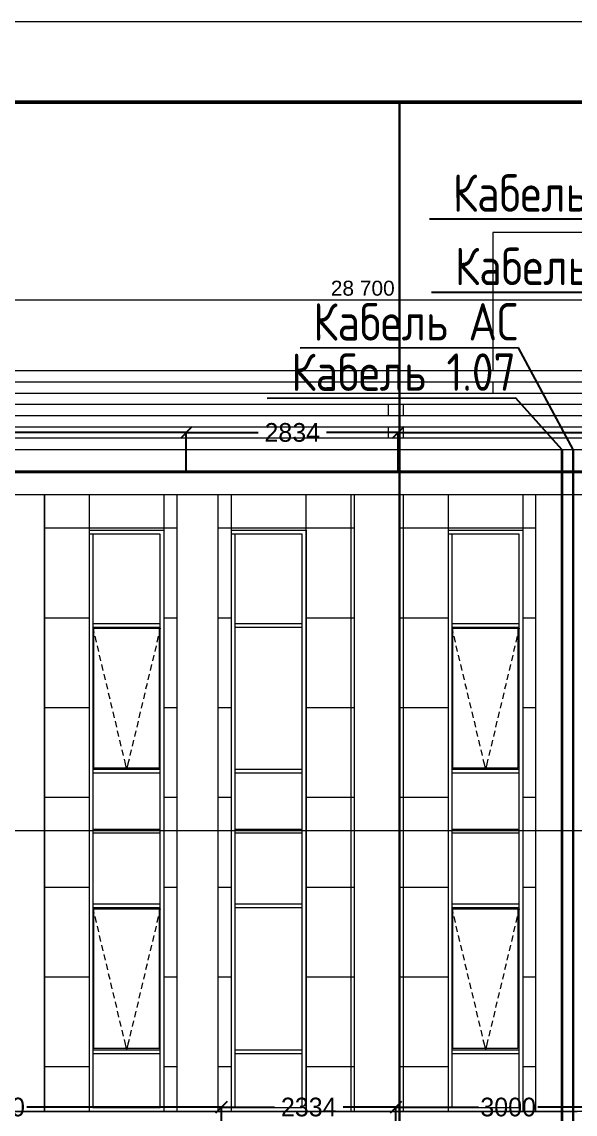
# Model space of a CAD drawing. Header units: millimetres. Extents: x 1499747 to 4230374, y -28481 to 441852.
# Drawn here: x 4084593 to 4091992, y 321304 to 335909 of the extents above; entities that cross this region are included whole.
import ezdxf
from ezdxf import colors
from ezdxf.entities.mleader import LeaderData, LeaderLine
from ezdxf.enums import TextEntityAlignment as Align
from ezdxf.math import Vec2, Vec3
from ezdxf.xclip import XClip

# ---------------------------------------------------------------- set-up
doc = ezdxf.new("R2010")
doc.units = ezdxf.units.MM
doc.header["$MEASUREMENT"] = 0
doc.header["$XCLIPFRAME"] = 0
doc.layers.add('0_ANNOT_Dimensions', color=7, linetype='Continuous')
for name, color, linetype, lineweight in [('1 Фасад_42_Витражные окна_Ном._пера__1_Ном._пера__7', 7, 'Continuous', 18), ('1 Фасад_42_Витражные окна_Ном._пера__92_Ном._пера__233', 233, 'Continuous', 18), ('1 Фасад_42_Выступы_Ном._пера__1_Ном._пера__7', 7, 'Continuous', 18), ('1 Фасад_42_Конструктив - Перекрытия_Ном._пера__1_Ном._пера__7', 7, 'Continuous', 18), ('1 Фасад_42_Конструктив - Стены Ненесущие Газоблок_Ном._пера__1_Ном._пера__7', 7, 'Continuous', 18), ('1 Фасад_42_Конструктив - Стены Ненесущие Газоблок_Ном._пера__87_Ном._пера__251', 250, 'Continuous', 18), ('1 Фасад_42_Окна Archicad_Ном._пера__87_Ном._пера__251', 250, 'Continuous', 18), ('1 Фасад_42_Отделка керамика_Ном._пера__1_Ном._пера__7', 7, 'Continuous', 18), ('1 Фасад_42_Парапет_Ном._пера__20_Ном._пера__1', 1, 'Continuous', 18), ('1 Фасад_42_Размер - Общий_Ном._пера__1_Ном._пера__7', 7, 'Continuous', 18), ('1 Фасад_42_Ребра Навес_Ном._пера__1_Ном._пера__7', 7, 'Continuous', 18), ('1 Фасад_42_Сетка кладки_Ном._пера__5_Ном._пера__5', 5, 'Continuous', 18), ('1 Фасад_42_Сетка кладки_Ном._пера__62_Ном._пера__253', 252, 'Continuous', 18), ('Кабель 2x4mm', 200, 'Continuous', 30), ('Кабель 2х10mm', 230, 'Continuous', 30), ('Кабель 2х6 mm', 150, 'Continuous', 30), ('ТП', 250, 'Continuous', 30)]:
    doc.layers.add(name, color=color, linetype=linetype, lineweight=lineweight)
doc.styles.add('ISOCPEUR_4', font='isocpeur.ttf', dxfattribs={"width": 0.85, "height": 250})
doc.styles.add('СГЕНЕРИР_СТИЛЬ_2', font='arial.ttf')
doc.styles.add('СПДС', font='isocpeur.ttf', dxfattribs={"width": 0.9})
doc.dimstyles.get("Standard").update_dxf_attribs({"dimtxt": 0.18, "dimasz": 0.18, "dimexe": 0.18, "dimexo": 0.0625, "dimgap": 0.09, "dimtad": 0, "dimtih": 1, "dimtoh": 1, "dimdec": 4, "dimzin": 0, "dimdsep": 46, "dimtxsty": 'Standard', "dimcen": 0.09, "dimadec": 0, "dimazin": 0, "dimtfac": 1, "dimtdec": 4, "dimtofl": 0, "dimtmove": 0, "dimatfit": 3, "dimfxl": 1, "dimtolj": 1, "dimtzin": 0, "dimarcsym": 0})

# ---------------------------------------------------------------- blocks, each defined once
blk = doc.blocks.new('Чертеж_5_42', base_point=(1557140, 9891))
at = {"layer": '1 Фасад_42_Витражные окна_Ном._пера__1_Ном._пера__7', "color": 252, "linetype": 'Continuous', "true_color": 0x939598}
for p, q in [((1515690, 54211), (1515641, 54211)), ((1516590, 54211), (1515690, 54211)), ((1515690, 54211), (1515690, 53281)), ((1516590, 53281), (1516590, 54211)), ((1517590, 54211), (1517541, 54211)), ((1518490, 54211), (1517590, 54211)), ((1517590, 54211), (1517590, 53281)), ((1518490, 53281), (1518490, 54211)), ((1520490, 54211), (1520441, 54211)), ((1521390, 54211), (1520490, 54211)), ((1520490, 54211), (1520490, 53281)), ((1521390, 53281), (1521390, 54211)), ((1515690, 53281), (1515690, 52991)), ((1516590, 53016), (1516590, 53281)), ((1517590, 53281), (1517590, 52991)), ((1518490, 53016), (1518490, 53281)), ((1520490, 53281), (1520490, 52991)), ((1521390, 53016), (1521390, 53281)), ((1515690, 53016), (1516590, 53016)), ((1516590, 52991), (1516590, 53016)), ((1517590, 53016), (1518490, 53016)), ((1518490, 52991), (1518490, 53016)), ((1520490, 53016), (1521390, 53016)), ((1521390, 52991), (1521390, 53016)), ((1515690, 52991), (1515690, 52561)), ((1515690, 52966), (1516590, 52966)), ((1515705, 52951), (1516575, 52951)), ((1515705, 51081), (1515705, 52951)), ((1516575, 52951), (1516575, 51081)), ((1516590, 52966), (1516590, 52991)), ((1516590, 51066), (1516590, 52966)), ((1517590, 52991), (1517590, 52561)), ((1517590, 52966), (1518490, 52966)), ((1518490, 52966), (1518490, 52991)), ((1518490, 51066), (1518490, 52966)), ((1520490, 52991), (1520490, 52561)), ((1520490, 52966), (1521390, 52966)), ((1520505, 52951), (1521375, 52951)), ((1520505, 51081), (1520505, 52951)), ((1521375, 52951), (1521375, 51081)), ((1521390, 52966), (1521390, 52991)), ((1521390, 51066), (1521390, 52966)), ((1515690, 52561), (1515690, 51041)), ((1517590, 52561), (1517590, 51041)), ((1520490, 52561), (1520490, 51041)), ((1515690, 51066), (1516590, 51066)), ((1515690, 51041), (1515690, 50691)), ((1515690, 51016), (1516590, 51016)), ((1516575, 51081), (1515705, 51081)), ((1516590, 51041), (1516590, 51066)), ((1516590, 51016), (1516590, 51041)), ((1516590, 50691), (1516590, 51016)), ((1517590, 51066), (1518490, 51066)), ((1517590, 51041), (1517590, 50691)), ((1517590, 51016), (1518490, 51016)), ((1518490, 51041), (1518490, 51066)), ((1518490, 51016), (1518490, 51041)), ((1518490, 50691), (1518490, 51016)), ((1520490, 51066), (1521390, 51066)), ((1520490, 51041), (1520490, 50691)), ((1520490, 51016), (1521390, 51016)), ((1521375, 51081), (1520505, 51081)), ((1521390, 51041), (1521390, 51066)), ((1521390, 51016), (1521390, 51041)), ((1521390, 50691), (1521390, 51016)), ((1515690, 50691), (1515690, 50241)), ((1516590, 50266), (1516590, 50691)), ((1517590, 50691), (1517590, 50241)), ((1518490, 50266), (1518490, 50691)), ((1520490, 50691), (1520490, 50241)), ((1521390, 50266), (1521390, 50691)), ((1515690, 50266), (1516590, 50266)), ((1515690, 50241), (1515690, 49241)), ((1516590, 50241), (1516590, 50266)), ((1516590, 50216), (1516590, 50241)), ((1517590, 50266), (1518490, 50266)), ((1517590, 50241), (1517590, 49241)), ((1518490, 50241), (1518490, 50266)), ((1518490, 50216), (1518490, 50241)), ((1520490, 50266), (1521390, 50266)), ((1520490, 50241), (1520490, 49241)), ((1521390, 50241), (1521390, 50266)), ((1521390, 50216), (1521390, 50241)), ((1515690, 50216), (1516590, 50216)), ((1516590, 49266), (1516590, 50216)), ((1517590, 50216), (1518490, 50216)), ((1518490, 49266), (1518490, 50216)), ((1520490, 50216), (1521390, 50216)), ((1521390, 49266), (1521390, 50216)), ((1515690, 49266), (1516590, 49266)), ((1515690, 49241), (1515690, 48791)), ((1516590, 49241), (1516590, 49266)), ((1516590, 49216), (1516590, 49241)), ((1517590, 49266), (1518490, 49266)), ((1517590, 49241), (1517590, 48791)), ((1518490, 49241), (1518490, 49266)), ((1518490, 49216), (1518490, 49241)), ((1520490, 49266), (1521390, 49266)), ((1520490, 49241), (1520490, 48791)), ((1521390, 49241), (1521390, 49266)), ((1521390, 49216), (1521390, 49241)), ((1515690, 49216), (1516590, 49216)), ((1515705, 49201), (1516575, 49201)), ((1515705, 47331), (1515705, 49201)), ((1516575, 49201), (1516575, 47331)), ((1516590, 48101), (1516590, 49216)), ((1517590, 49216), (1518490, 49216)), ((1518490, 48101), (1518490, 49216)), ((1520490, 49216), (1521390, 49216)), ((1520505, 49201), (1521375, 49201)), ((1520505, 47331), (1520505, 49201)), ((1521375, 49201), (1521375, 47331)), ((1521390, 48101), (1521390, 49216)), ((1515690, 48791), (1515690, 48101)), ((1517590, 48791), (1517590, 48101)), ((1520490, 48791), (1520490, 48101)), ((1515690, 48101), (1515690, 47391)), ((1516590, 47316), (1516590, 48101)), ((1517590, 48101), (1517590, 47391)), ((1518490, 47316), (1518490, 48101)), ((1520490, 48101), (1520490, 47391)), ((1521390, 47316), (1521390, 48101)), ((1515690, 47391), (1515690, 47291)), ((1516575, 47331), (1515705, 47331)), ((1517590, 47391), (1517590, 47291)), ((1520490, 47391), (1520490, 47291)), ((1521375, 47331), (1520505, 47331)), ((1515690, 47316), (1516590, 47316)), ((1515690, 47291), (1515690, 46541)), ((1515690, 47266), (1516590, 47266)), ((1516590, 47291), (1516590, 47316)), ((1516590, 46541), (1516590, 47291)), ((1517590, 47316), (1518490, 47316)), ((1517590, 47291), (1517590, 46541)), ((1517590, 47266), (1518490, 47266)), ((1518490, 47291), (1518490, 47316)), ((1518490, 46541), (1518490, 47291)), ((1520490, 47316), (1521390, 47316)), ((1520490, 47291), (1520490, 46541)), ((1520490, 47266), (1521390, 47266)), ((1521390, 47291), (1521390, 47316)), ((1521390, 46541), (1521390, 47291)), ((1515690, 46541), (1516590, 46541)), ((1517590, 46541), (1518490, 46541)), ((1520490, 46541), (1521390, 46541))]:
    blk.add_line(p, q, dxfattribs=at)
at = {"layer": '1 Фасад_42_Витражные окна_Ном._пера__92_Ном._пера__233', "color": 252, "linetype": 'Continuous', "true_color": 0x939598}
for p, q in [((1515690, 52950), (1515704, 52893)), ((1516590, 52950), (1516577, 52893)), ((1520490, 52950), (1520504, 52893)), ((1521390, 52950), (1521377, 52893)), ((1515715, 52845), (1515734, 52767)), ((1516565, 52845), (1516547, 52767)), ((1520516, 52845), (1520534, 52767)), ((1521365, 52845), (1521347, 52767)), ((1515746, 52718), (1515764, 52641)), ((1515776, 52592), (1515794, 52514)), ((1516505, 52592), (1516486, 52514)), ((1516535, 52718), (1516517, 52641)), ((1520546, 52718), (1520564, 52641)), ((1520576, 52592), (1520594, 52514)), ((1521305, 52592), (1521287, 52514)), ((1521335, 52718), (1521317, 52641)), ((1515806, 52465), (1515824, 52388)), ((1516475, 52465), (1516456, 52388)), ((1520606, 52465), (1520624, 52388)), ((1521275, 52465), (1521256, 52388)), ((1515836, 52339), (1515854, 52261)), ((1516445, 52339), (1516426, 52261)), ((1520636, 52339), (1520655, 52261)), ((1521245, 52339), (1521226, 52261)), ((1515866, 52213), (1515885, 52135)), ((1516415, 52213), (1516396, 52135)), ((1520666, 52213), (1520685, 52135)), ((1521215, 52213), (1521196, 52135)), ((1515896, 52086), (1515915, 52008)), ((1516384, 52086), (1516366, 52008)), ((1520696, 52086), (1520715, 52008)), ((1521185, 52086), (1521166, 52008)), ((1515926, 51960), (1515945, 51882)), ((1516354, 51960), (1516336, 51882)), ((1520726, 51960), (1520745, 51882)), ((1521154, 51960), (1521136, 51882)), ((1515956, 51833), (1515975, 51755)), ((1515987, 51707), (1516005, 51629)), ((1516294, 51707), (1516276, 51629)), ((1516324, 51833), (1516306, 51755)), ((1520757, 51833), (1520775, 51755)), ((1520787, 51707), (1520805, 51629)), ((1521094, 51707), (1521076, 51629)), ((1521124, 51833), (1521106, 51755)), ((1516017, 51580), (1516035, 51502)), ((1516264, 51580), (1516245, 51502)), ((1520817, 51580), (1520835, 51502)), ((1521064, 51580), (1521046, 51502)), ((1516047, 51454), (1516065, 51376)), ((1516234, 51454), (1516215, 51376)), ((1520847, 51454), (1520866, 51376)), ((1521034, 51454), (1521015, 51376)), ((1516077, 51327), (1516095, 51249)), ((1516204, 51327), (1516185, 51249)), ((1520877, 51327), (1520896, 51249)), ((1521004, 51327), (1520985, 51249)), ((1516107, 51201), (1516122, 51139)), ((1516122, 51139), (1516136, 51081)), ((1516159, 51139), (1516145, 51081)), ((1516174, 51201), (1516159, 51139)), ((1520907, 51201), (1520922, 51139)), ((1520922, 51139), (1520936, 51081)), ((1520959, 51139), (1520945, 51081)), ((1520974, 51201), (1520959, 51139)), ((1516136, 51081), (1516139, 51066)), ((1516145, 51081), (1516142, 51066)), ((1520936, 51081), (1520939, 51066)), ((1520945, 51081), (1520942, 51066)), ((1515690, 49200), (1515704, 49143)), ((1515715, 49095), (1515734, 49017)), ((1516565, 49095), (1516547, 49017)), ((1516590, 49200), (1516577, 49143)), ((1520490, 49200), (1520504, 49143)), ((1520516, 49095), (1520534, 49017)), ((1521365, 49095), (1521347, 49017)), ((1521390, 49200), (1521377, 49143)), ((1515746, 48968), (1515764, 48891)), ((1516535, 48968), (1516517, 48891)), ((1520546, 48968), (1520564, 48891)), ((1521335, 48968), (1521317, 48891)), ((1515776, 48842), (1515794, 48764)), ((1516505, 48842), (1516486, 48764)), ((1520576, 48842), (1520594, 48764)), ((1521305, 48842), (1521287, 48764)), ((1515806, 48715), (1515824, 48638)), ((1516475, 48715), (1516456, 48638)), ((1520606, 48715), (1520624, 48638)), ((1521275, 48715), (1521256, 48638)), ((1515836, 48589), (1515854, 48511)), ((1516445, 48589), (1516426, 48511)), ((1520636, 48589), (1520655, 48511)), ((1521245, 48589), (1521226, 48511)), ((1515866, 48463), (1515885, 48385)), ((1516415, 48463), (1516396, 48385)), ((1520666, 48463), (1520685, 48385)), ((1521215, 48463), (1521196, 48385)), ((1515896, 48336), (1515915, 48258)), ((1515926, 48210), (1515945, 48132)), ((1516354, 48210), (1516336, 48132)), ((1516384, 48336), (1516366, 48258)), ((1520696, 48336), (1520715, 48258)), ((1520726, 48210), (1520745, 48132)), ((1521154, 48210), (1521136, 48132)), ((1521185, 48336), (1521166, 48258)), ((1515956, 48083), (1515975, 48005)), ((1516324, 48083), (1516306, 48005)), ((1520757, 48083), (1520775, 48005)), ((1521124, 48083), (1521106, 48005)), ((1515987, 47957), (1516005, 47879)), ((1516294, 47957), (1516276, 47879)), ((1520787, 47957), (1520805, 47879)), ((1521094, 47957), (1521076, 47879)), ((1516017, 47830), (1516035, 47752)), ((1516264, 47830), (1516245, 47752)), ((1520817, 47830), (1520835, 47752)), ((1521064, 47830), (1521046, 47752)), ((1516047, 47704), (1516065, 47626)), ((1516234, 47704), (1516215, 47626)), ((1520847, 47704), (1520866, 47626)), ((1521034, 47704), (1521015, 47626)), ((1516077, 47577), (1516095, 47499)), ((1516204, 47577), (1516185, 47499)), ((1520877, 47577), (1520896, 47499)), ((1521004, 47577), (1520985, 47499)), ((1516107, 47451), (1516122, 47389)), ((1516122, 47389), (1516136, 47331)), ((1516136, 47331), (1516139, 47316)), ((1516145, 47331), (1516142, 47316)), ((1516159, 47389), (1516145, 47331)), ((1516174, 47451), (1516159, 47389)), ((1520907, 47451), (1520922, 47389)), ((1520922, 47389), (1520936, 47331)), ((1520936, 47331), (1520939, 47316)), ((1520945, 47331), (1520942, 47316)), ((1520959, 47389), (1520945, 47331)), ((1520974, 47451), (1520959, 47389))]:
    blk.add_line(p, q, dxfattribs=at)
at = {"layer": '1 Фасад_42_Выступы_Ном._пера__1_Ном._пера__7', "color": 252, "linetype": 'Continuous', "true_color": 0x939598}
for p, q in [((1515041, 46491), (1515041, 54741)), ((1516816, 46491), (1516816, 54741)), ((1517366, 46491), (1517366, 54741)), ((1519190, 46491), (1519190, 54741)), ((1519790, 46491), (1519790, 54741)), ((1521616, 46491), (1521616, 54741)), ((1514441, 46491), (1515041, 46491)), ((1515041, 46491), (1516816, 46491)), ((1516816, 46491), (1517366, 46491)), ((1517366, 46491), (1519190, 46491)), ((1519190, 46491), (1519790, 46491)), ((1519790, 46491), (1521616, 46491)), ((1521616, 46491), (1522166, 46491))]:
    blk.add_line(p, q, dxfattribs=at)
at = {"layer": '1 Фасад_42_Конструктив - Перекрытия_Ном._пера__1_Ном._пера__7', "linetype": 'Continuous'}
for p, q in [((1516640, 50241), (1516641, 50241)), ((1518540, 50241), (1518541, 50241)), ((1521440, 50241), (1521441, 50241)), ((1521440, 50081), (1521441, 50081))]:
    blk.add_line(p, q, dxfattribs=at)
at = {"layer": '1 Фасад_42_Конструктив - Стены Ненесущие Газоблок_Ном._пера__1_Ном._пера__7', "color": 252, "linetype": 'Continuous', "true_color": 0x939598}
for p, q in [((1528890, 58241), (1521041, 58241)), ((1521041, 58241), (1521041, 56391)), ((1521041, 56241), (1521041, 56091))]:
    blk.add_line(p, q, dxfattribs=at)
at = {"layer": '1 Фасад_42_Конструктив - Стены Ненесущие Газоблок_Ном._пера__87_Ном._пера__251', "color": 252, "linetype": 'Continuous', "true_color": 0x939598}
for p, q in [((1519640, 55941), (1519640, 55791)), ((1519841, 55941), (1519841, 55791)), ((1519640, 55641), (1519640, 55491)), ((1519841, 55641), (1519841, 55491)), ((1516641, 50081), (1516640, 50081)), ((1518541, 50081), (1518540, 50081))]:
    blk.add_line(p, q, dxfattribs=at)
at = {"layer": '1 Фасад_42_Окна Archicad_Ном._пера__87_Ном._пера__251', "color": 252, "linetype": 'Continuous', "true_color": 0x939598}
for p, q in [((1516640, 48841), (1516641, 48841)), ((1518540, 48841), (1518541, 48841)), ((1521440, 48841), (1521441, 48841))]:
    blk.add_line(p, q, dxfattribs=at)
at = {"layer": '1 Фасад_42_Отделка керамика_Ном._пера__1_Ном._пера__7', "color": 252, "linetype": 'Continuous', "true_color": 0x939598}
for p, q in [((1515641, 54261), (1516641, 54261)), ((1516641, 54261), (1516641, 46491)), ((1517541, 54261), (1518541, 54261)), ((1518541, 54261), (1518541, 46491)), ((1520441, 54261), (1521441, 54261)), ((1521441, 54261), (1521441, 46491))]:
    blk.add_line(p, q, dxfattribs=at)
at = {"layer": '1 Фасад_42_Парапет_Ном._пера__20_Ном._пера__1', "color": 252, "linetype": 'Continuous', "true_color": 0x939598}
for p, q in [((1504941, 55341), (1533642, 55341)), ((1504941, 54741), (1533640, 54741))]:
    blk.add_line(p, q, dxfattribs=at)
at = {"layer": '1 Фасад_42_Размер - Общий_Ном._пера__1_Ном._пера__7', "color": 252, "linetype": 'Continuous', "true_color": 0x939598}
blk.add_line((1504941, 57343), (1533642, 57343), dxfattribs=at)
at = {"layer": '1 Фасад_42_Ребра Навес_Ном._пера__1_Ном._пера__7', "color": 252, "linetype": 'Continuous', "true_color": 0x939598}
for p, q in [((1538033, 56391), (1504940, 56391)), ((1537414, 56241), (1504940, 56241)), ((1536795, 56091), (1504940, 56091)), ((1536176, 55941), (1504940, 55941)), ((1535557, 55791), (1504940, 55791)), ((1534938, 55641), (1504940, 55641)), ((1534319, 55491), (1504940, 55491))]:
    blk.add_line(p, q, dxfattribs=at)
at = {"layer": '1 Фасад_42_Сетка кладки_Ном._пера__5_Ном._пера__5', "color": 252, "linetype": 'Continuous', "true_color": 0x939598}
for p, q in [((1529845, 50241), (1498778, 50241)), ((1529845, 50241), (1498778, 50241)), ((1529845, 46491), (1498778, 46491)), ((1529845, 46491), (1498778, 46491))]:
    blk.add_line(p, q, dxfattribs=at)
at = {"layer": '1 Фасад_42_Сетка кладки_Ном._пера__62_Ном._пера__253', "color": 252, "linetype": 'Continuous', "true_color": 0x939598}
for p, q in [((1515041, 54739), (1515041, 46491)), ((1515641, 54739), (1515641, 54261)), ((1516640, 54740), (1516640, 54261)), ((1517541, 54740), (1517541, 54261)), ((1518540, 54740), (1518540, 54261)), ((1519141, 54740), (1519141, 46491)), ((1519841, 54740), (1519841, 46491)), ((1520441, 54740), (1520441, 54261)), ((1521440, 54740), (1521440, 54261)), ((1516816, 54291), (1515041, 54291)), ((1515641, 54261), (1515641, 46491)), ((1516640, 54261), (1516640, 46491)), ((1519190, 54291), (1517366, 54291)), ((1517541, 54261), (1517541, 46491)), ((1518540, 54261), (1518540, 46491)), ((1521616, 54291), (1519790, 54291)), ((1520441, 54261), (1520441, 46491)), ((1521440, 54261), (1521440, 46491)), ((1515041, 53091), (1515640, 53091)), ((1516640, 53091), (1516641, 53091)), ((1516641, 53091), (1516816, 53091)), ((1517366, 53091), (1517540, 53091)), ((1518540, 53091), (1518541, 53091)), ((1518541, 53091), (1519190, 53091)), ((1519790, 53091), (1520440, 53091)), ((1521440, 53091), (1521441, 53091)), ((1521441, 53091), (1521616, 53091)), ((1515041, 51891), (1515640, 51891)), ((1516640, 51891), (1516641, 51891)), ((1516641, 51891), (1516816, 51891)), ((1517366, 51891), (1517540, 51891)), ((1518540, 51891), (1518541, 51891)), ((1518541, 51891), (1519190, 51891)), ((1519790, 51891), (1520440, 51891)), ((1521440, 51891), (1521441, 51891)), ((1521441, 51891), (1521616, 51891)), ((1515041, 50691), (1515640, 50691)), ((1516640, 50691), (1516641, 50691)), ((1516641, 50691), (1516816, 50691)), ((1517366, 50691), (1517540, 50691)), ((1518540, 50691), (1518541, 50691)), ((1518541, 50691), (1519190, 50691)), ((1519790, 50691), (1520440, 50691)), ((1521440, 50691), (1521441, 50691)), ((1521441, 50691), (1521616, 50691)), ((1515041, 49491), (1515640, 49491)), ((1516640, 49491), (1516641, 49491)), ((1516641, 49491), (1516816, 49491)), ((1517366, 49491), (1517540, 49491)), ((1518540, 49491), (1518541, 49491)), ((1518541, 49491), (1519190, 49491)), ((1519790, 49491), (1520440, 49491)), ((1521440, 49491), (1521441, 49491)), ((1521441, 49491), (1521616, 49491)), ((1515041, 48291), (1515640, 48291)), ((1516640, 48291), (1516641, 48291)), ((1516641, 48291), (1516816, 48291)), ((1517366, 48291), (1517540, 48291)), ((1518540, 48291), (1518541, 48291)), ((1518541, 48291), (1519190, 48291)), ((1519790, 48291), (1520440, 48291)), ((1521440, 48291), (1521441, 48291)), ((1521441, 48291), (1521616, 48291)), ((1515041, 47091), (1515640, 47091)), ((1516640, 47091), (1516641, 47091)), ((1516641, 47091), (1516816, 47091)), ((1517366, 47091), (1517540, 47091)), ((1518540, 47091), (1518541, 47091)), ((1518541, 47091), (1519190, 47091)), ((1519790, 47091), (1520440, 47091)), ((1521440, 47091), (1521441, 47091)), ((1521441, 47091), (1521616, 47091))]:
    blk.add_line(p, q, dxfattribs=at)
at = {"layer": '1 Фасад_42_Размер - Общий_Ном._пера__1_Ном._пера__7', "color": 252, "linetype": 'Continuous', "true_color": 0x939598, "insert": (1518872, 57395), "char_height": 200, "attachment_point": 7, "style": 'СГЕНЕРИР_СТИЛЬ_2'}
blk.add_mtext('\\A1;{\\pql;\\fArial|b0|i0|c204|p0;\\W1.000000;28 700}', dxfattribs=at)
blk = doc.blocks.new('_Oblique')
at = {"color": 0, "linetype": 'ByBlock', "lineweight": -2}
blk.add_line((-0.5, -0.5), (0.5, 0.5), dxfattribs=at)
blk = doc.blocks.new('*D776')
at = {"layer": '0_ANNOT_Dimensions', "color": 0, "lineweight": -2, "transparency": 16777216}
for p, q in [((4080792, 329891), (4080792, 330418)), ((4080792, 330418), (4083397, 330418)), ((4086792, 330418), (4084188, 330418)), ((4086792, 329891), (4086792, 330418))]:
    blk.add_line(p, q, dxfattribs=at)
at = {"layer": 'Defpoints', "color": 0, "lineweight": 30, "transparency": 16777216}
for p in [(4086792, 330418), (4080792, 329891), (4086792, 329891)]:
    blk.add_point(p, dxfattribs=at)
at = {"layer": '0_ANNOT_Dimensions', "color": 0, "lineweight": -2, "transparency": 16777216, "xscale": 150, "yscale": 150, "zscale": 150, "rotation": 180}
blk.add_blockref('_Oblique', (4080792, 330418), dxfattribs=at)
at = {"layer": '0_ANNOT_Dimensions', "color": 0, "lineweight": -2, "transparency": 16777216, "xscale": 150, "yscale": 150, "zscale": 150}
blk.add_blockref('_Oblique', (4086792, 330418), dxfattribs=at)
at = {"layer": '0_ANNOT_Dimensions', "color": 0, "lineweight": 25, "transparency": 16777216, "insert": (4083792, 330418), "char_height": 250, "attachment_point": 5}
blk.add_mtext('\\A1;6000', dxfattribs=at)
blk = doc.blocks.new('*D777')
at = {"layer": '0_ANNOT_Dimensions', "color": 0, "lineweight": -2, "transparency": 16777216}
for p, q in [((4086792, 329891), (4086792, 330418)), ((4086792, 330418), (4087751, 330418)), ((4089626, 330418), (4088668, 330418)), ((4089626, 329891), (4089626, 330418))]:
    blk.add_line(p, q, dxfattribs=at)
at = {"layer": 'Defpoints', "color": 0, "lineweight": 30, "transparency": 16777216}
for p in [(4089626, 330418), (4086792, 329891), (4089626, 329891)]:
    blk.add_point(p, dxfattribs=at)
at = {"layer": '0_ANNOT_Dimensions', "color": 0, "lineweight": -2, "transparency": 16777216, "xscale": 150, "yscale": 150, "zscale": 150, "rotation": 180}
blk.add_blockref('_Oblique', (4086792, 330418), dxfattribs=at)
at = {"layer": '0_ANNOT_Dimensions', "color": 0, "lineweight": -2, "transparency": 16777216, "xscale": 150, "yscale": 150, "zscale": 150}
blk.add_blockref('_Oblique', (4089626, 330418), dxfattribs=at)
at = {"layer": '0_ANNOT_Dimensions', "color": 0, "lineweight": 25, "transparency": 16777216, "insert": (4088209, 330418), "char_height": 250, "attachment_point": 5}
blk.add_mtext('\\A1;2834', dxfattribs=at)
blk = doc.blocks.new('*D778')
at = {"layer": '0_ANNOT_Dimensions', "color": 0, "lineweight": -2, "transparency": 16777216}
for p, q in [((4089626, 329891), (4089626, 330418)), ((4089626, 330418), (4092230, 330418)), ((4095626, 330418), (4093022, 330418)), ((4095626, 329891), (4095626, 330418))]:
    blk.add_line(p, q, dxfattribs=at)
at = {"layer": 'Defpoints', "color": 0, "lineweight": 30, "transparency": 16777216}
for p in [(4095626, 330418), (4089626, 329891), (4095626, 329891)]:
    blk.add_point(p, dxfattribs=at)
at = {"layer": '0_ANNOT_Dimensions', "color": 0, "lineweight": -2, "transparency": 16777216, "xscale": 150, "yscale": 150, "zscale": 150, "rotation": 180}
blk.add_blockref('_Oblique', (4089626, 330418), dxfattribs=at)
at = {"layer": '0_ANNOT_Dimensions', "color": 0, "lineweight": -2, "transparency": 16777216, "xscale": 150, "yscale": 150, "zscale": 150}
blk.add_blockref('_Oblique', (4095626, 330418), dxfattribs=at)
at = {"layer": '0_ANNOT_Dimensions', "color": 0, "lineweight": 25, "transparency": 16777216, "insert": (4092626, 330418), "char_height": 250, "attachment_point": 5}
blk.add_mtext('\\A1;6000', dxfattribs=at)
blk = doc.blocks.new('*D787')
at = {"layer": '0_ANNOT_Dimensions', "color": 0, "lineweight": -2, "transparency": 16777216}
for p, q in [((4081262, 320871), (4081262, 321398)), ((4081262, 321398), (4083866, 321398)), ((4087262, 321398), (4084658, 321398)), ((4087262, 320871), (4087262, 321398))]:
    blk.add_line(p, q, dxfattribs=at)
at = {"layer": 'Defpoints', "color": 0, "lineweight": 30, "transparency": 16777216}
for p in [(4087262, 321398), (4081262, 320871), (4087262, 320871)]:
    blk.add_point(p, dxfattribs=at)
at = {"layer": '0_ANNOT_Dimensions', "color": 0, "lineweight": -2, "transparency": 16777216, "xscale": 150, "yscale": 150, "zscale": 150, "rotation": 180}
blk.add_blockref('_Oblique', (4081262, 321398), dxfattribs=at)
at = {"layer": '0_ANNOT_Dimensions', "color": 0, "lineweight": -2, "transparency": 16777216, "xscale": 150, "yscale": 150, "zscale": 150}
blk.add_blockref('_Oblique', (4087262, 321398), dxfattribs=at)
at = {"layer": '0_ANNOT_Dimensions', "color": 0, "lineweight": 25, "transparency": 16777216, "insert": (4084262, 321398), "char_height": 250, "attachment_point": 5}
blk.add_mtext('\\A1;6000', dxfattribs=at)
blk = doc.blocks.new('*D788')
at = {"layer": '0_ANNOT_Dimensions', "color": 0, "lineweight": -2, "transparency": 16777216}
for p, q in [((4087262, 320871), (4087262, 321398)), ((4087262, 321398), (4087971, 321398)), ((4089596, 321398), (4088888, 321398)), ((4089596, 320871), (4089596, 321398))]:
    blk.add_line(p, q, dxfattribs=at)
at = {"layer": 'Defpoints', "color": 0, "lineweight": 30, "transparency": 16777216}
for p in [(4089596, 321398), (4087262, 320871), (4089596, 320871)]:
    blk.add_point(p, dxfattribs=at)
at = {"layer": '0_ANNOT_Dimensions', "color": 0, "lineweight": -2, "transparency": 16777216, "xscale": 150, "yscale": 150, "zscale": 150, "rotation": 180}
blk.add_blockref('_Oblique', (4087262, 321398), dxfattribs=at)
at = {"layer": '0_ANNOT_Dimensions', "color": 0, "lineweight": -2, "transparency": 16777216, "xscale": 150, "yscale": 150, "zscale": 150}
blk.add_blockref('_Oblique', (4089596, 321398), dxfattribs=at)
at = {"layer": '0_ANNOT_Dimensions', "color": 0, "lineweight": 25, "transparency": 16777216, "insert": (4088429, 321398), "char_height": 250, "attachment_point": 5}
blk.add_mtext('\\A1;2334', dxfattribs=at)
blk = doc.blocks.new('*D789')
at = {"layer": '0_ANNOT_Dimensions', "color": 0, "lineweight": -2, "transparency": 16777216}
for p, q in [((4089596, 320871), (4089596, 321398)), ((4089596, 321398), (4090700, 321398)), ((4092596, 321398), (4091492, 321398)), ((4092596, 320871), (4092596, 321398))]:
    blk.add_line(p, q, dxfattribs=at)
at = {"layer": 'Defpoints', "color": 0, "lineweight": 30, "transparency": 16777216}
for p in [(4092596, 321398), (4089596, 320871), (4092596, 320871)]:
    blk.add_point(p, dxfattribs=at)
at = {"layer": '0_ANNOT_Dimensions', "color": 0, "lineweight": -2, "transparency": 16777216, "xscale": 150, "yscale": 150, "zscale": 150, "rotation": 180}
blk.add_blockref('_Oblique', (4089596, 321398), dxfattribs=at)
at = {"layer": '0_ANNOT_Dimensions', "color": 0, "lineweight": -2, "transparency": 16777216, "xscale": 150, "yscale": 150, "zscale": 150}
blk.add_blockref('_Oblique', (4092596, 321398), dxfattribs=at)
at = {"layer": '0_ANNOT_Dimensions', "color": 0, "lineweight": 25, "transparency": 16777216, "insert": (4091096, 321398), "char_height": 250, "attachment_point": 5}
blk.add_mtext('\\A1;3000', dxfattribs=at)
blk = doc.blocks.new('*U32')
at = {"lineweight": 0}
blk.add_lwpolyline([(-415, -5), (5, -5), (5, 292), (-415, 292)], close=True, dxfattribs=at)
at = {"color": 0, "linetype": 'Continuous', "lineweight": 50}
blk.add_lwpolyline([(-395, 287), (0, 287), (0, 0), (-395, 0)], close=True, dxfattribs=at)
at = {"style": 'СПДС'}
for tag, p in [('ШИФР_ПРОЕКТА_ЛИСТ2', (-65, 7.5)), ('ЛИСТ_второй', (-5, 5))]:
    blk.add_attdef(tag, text='', height=2.5, dxfattribs=at).set_placement(p, align=Align.MIDDLE_CENTER)

msp = doc.modelspace()

# ---------------------------------------------------------------- block references
at = {"layer": 'Кабель 2х6 mm', "lineweight": 35}
ref = msp.add_blockref('Чертеж_5_42', (4126992.37118, 284741.18999), dxfattribs=at)
XClip(ref).set_block_clipping_path([(1496000, -1299.0576434789), (1580000, 60181.6414690267)])

# ---------------------------------------------------------------- next in the draw order: linework, layer by layer
at = {"layer": 'Кабель 2x4mm', "color": 30, "lineweight": 30, "true_color": 0xf26722}
msp.add_lwpolyline([(4091966.01556, 330191.11168), (4091966.01556, 289456.29438), (4126992.37118, 289456.29438), (4126992.37118, 285000.87663)], dxfattribs=at)
at = {"layer": 'Кабель 2х10mm', "lineweight": 35}
msp.add_lwpolyline([(4091814.72363, 330191.11168), (4091814.72363, 294684.36264), (4090106.94151, 294684.36264), (4090058.14315, 294861.18999)], dxfattribs=at)
at = {"layer": 'Кабель 2х6 mm', "color": 18, "lineweight": 30, "true_color": 0x000000}
msp.add_lwpolyline([(4089641.85093, 276127.2329), (4089641.85093, 334833.82986)], dxfattribs=at)
at = {"layer": 'Кабель 2х6 mm', "color": 11, "lineweight": 40, "true_color": 0xf27172}
for points in [[(4080792.44956, 329891.18999), (4086792.44956, 329891.18999)], [(4089626.34956, 329891.18999), (4095626.34956, 329891.18999)]]:
    msp.add_lwpolyline(points, dxfattribs=at)
at = {"layer": 'Кабель 2х6 mm', "color": 244, "lineweight": 40, "true_color": 0x991b1e}
msp.add_lwpolyline([(4086792.44956, 329891.18999), (4089626.34956, 329891.18999)], dxfattribs=at)

# ---------------------------------------------------------------- next in the draw order: block references
at = {"lineweight": 0, "xscale": 215.0767254341117, "yscale": 215.0767254341117, "zscale": 215.0767254341117}
msp.add_blockref('*U32', (4149914.42377, 273106.80966), dxfattribs=at)

# ---------------------------------------------------------------- next in the draw order: dimensions: what is measured, and where the dimension line sits
at = {"layer": '0_ANNOT_Dimensions', "lineweight": 25}
for base, p1, p2, picture, middle in [((4086792.44956, 330417.76116), (4080792.44956, 329891.18999), (4086792.44956, 329891.18999), '*D776', (4083792.44956, 330417.76116)), ((4089626.34956, 330417.76116), (4086792.44956, 329891.18999), (4089626.34956, 329891.18999), '*D777', (4088209.39956, 330417.76116)), ((4095626.34956, 330417.76116), (4089626.34956, 329891.18999), (4095626.34956, 329891.18999), '*D778', (4092626.34956, 330417.76116)), ((4087262.33001, 321397.80031), (4081262.33001, 320871.22914), (4087262.33001, 320871.22914), '*D787', (4084262.33001, 321397.80031)), ((4089596.13001, 321397.83947), (4087262.33001, 320871.26829), (4089596.13001, 320871.26829), '*D788', (4088429.23001, 321397.83947)), ((4092596.13001, 321397.83947), (4089596.13001, 320871.26829), (4092596.13001, 320871.26829), '*D789', (4091096.13001, 321397.83947))]:
    dim = msp.add_linear_dim(base=base, p1=p1, p2=p2, dimstyle='Standard', override={"dimtxt": 250, "dimasz": 150, "dimdec": 0, "dimblk1": 'Oblique', "dimblk2": 'Oblique', "dimsah": 1}, dxfattribs=at)
    dim.commit()
    dim.dimension.update_dxf_attribs({"geometry": picture, "text_midpoint": middle})

# ---------------------------------------------------------------- next in the draw order: leaders
at = {"layer": 'ТП', "lineweight": 30}
ml = msp.add_multileader_mtext('Standard', dxfattribs=at)
ml.set_content('Кабель 1.05', color=256, style='ISOCPEUR_4')
ml.set_leader_properties()
ml.build(insert=Vec2(0, 0))
ml.multileader.update_dxf_attribs({"text_right_attachment_type": 6, "dogleg_length": 0.36, "arrow_head_size": 0.18})
ctx = ml.context
ctx.base_point, ctx.char_height, ctx.arrow_head_size, ctx.landing_gap_size, ctx.plane_origin, ctx.plane_x_axis, ctx.plane_y_axis = Vec3(4090396.07138, 333619.78276), 500, 0.18, 0.09, Vec3(4109980.82449, 330832.39075), Vec3(0.9999997664, 0.0006834744), Vec3(-0.0006834744, 0.9999997664)
ctx.right_attachment, ctx.text_align_type = 6, 2
notes = []
notes.append((ctx, [(1, (1, 1, 0), (4093371.48991, 333271.8163), (-0.9999997664, -0.0006834744), 0.00000000013, [(0, [(4094110.24535, 330191.11168)], 0, [])])]))
ctx.mtext.insert, ctx.mtext.text_direction, ctx.mtext.rotation, ctx.mtext.width, ctx.mtext.alignment, ctx.mtext.flow_direction = Vec3(4093370.98982, 333871.8161), Vec3(0.9999997664, 0.0006834744), 0.0006834744, 3333.2408404, 3, 5
ml = msp.add_multileader_mtext('Standard', dxfattribs=at)
ml.set_content('Кабель 1.06', color=256, style='ISOCPEUR_4')
ml.set_leader_properties()
ml.build(insert=Vec2(0, 0))
ml.multileader.update_dxf_attribs({"text_right_attachment_type": 6, "dogleg_length": 0.36, "arrow_head_size": 0.18})
ctx = ml.context
ctx.base_point, ctx.char_height, ctx.arrow_head_size, ctx.landing_gap_size, ctx.plane_origin, ctx.plane_x_axis, ctx.plane_y_axis = Vec3(4090421.85918, 332639.16967), 500, 0.18, 0.09, Vec3(4104910.94213, 331058.85624), Vec3(0.9999997664, 0.0006834744), Vec3(-0.0006834744, 0.9999997664)
ctx.right_attachment, ctx.text_align_type = 6, 2
notes.append((ctx, [(1, (1, 1, 0), (4093397.2777, 332291.20321), (-0.9999997664, -0.0006834744), 0.00000000013, [(0, [(4093961.84175, 330191.11168)], 0, [])])]))
ctx.mtext.insert, ctx.mtext.text_direction, ctx.mtext.rotation, ctx.mtext.width, ctx.mtext.alignment, ctx.mtext.flow_direction = Vec3(4093396.77762, 332891.20301), Vec3(0.9999997664, 0.0006834744), 0.0006834744, 3333.2408404, 3, 5
ml = msp.add_multileader_mtext('Standard', dxfattribs=at)
ml.set_content('Кабель АС', color=256, style='ISOCPEUR_4')
ml.set_leader_properties()
ml.build(insert=Vec2(0, 0))
ml.multileader.update_dxf_attribs({"text_right_attachment_type": 6, "dogleg_length": 0.36, "arrow_head_size": 0.18})
ctx = ml.context
ctx.base_point, ctx.char_height, ctx.arrow_head_size, ctx.landing_gap_size, ctx.plane_origin, ctx.plane_x_axis, ctx.plane_y_axis = Vec3(4088512.85283, 331897.17722), 500, 0.18, 0.09, Vec3(4100855.47438, 329959.48659), Vec3(0.9999997664, 0.0006834744), Vec3(-0.0006834744, 0.9999997664)
ctx.right_attachment, ctx.text_align_type = 6, 2
notes.append((ctx, [(1, (1, 1, 0), (4091233.27141, 331549.03648), (-0.9999997664, -0.0006834744), 0.00000000013, [(0, [(4091966.01556, 330191.11168)], 0, [])])]))
ctx.mtext.insert, ctx.mtext.text_direction, ctx.mtext.rotation, ctx.mtext.width, ctx.mtext.alignment, ctx.mtext.flow_direction = Vec3(4091232.77132, 332149.03627), Vec3(0.9999997664, 0.0006834744), 0.0006834744, 3333.2408404, 3, 5
ml = msp.add_multileader_mtext('Standard', dxfattribs=at)
ml.set_content('Кабель 1.07', color=256, style='ISOCPEUR_4')
ml.set_leader_properties()
ml.build(insert=Vec2(0, 0))
ml.multileader.update_dxf_attribs({"text_right_attachment_type": 6, "dogleg_length": 0.36, "arrow_head_size": 0.18})
ctx = ml.context
ctx.base_point, ctx.char_height, ctx.arrow_head_size, ctx.landing_gap_size, ctx.plane_origin, ctx.plane_x_axis, ctx.plane_y_axis = Vec3(4088223.54388, 331224.34704), 500, 0.18, 0.09, Vec3(4100977.6298, 329660.49435), Vec3(0.9999997664, 0.0006834744), Vec3(-0.0006834744, 0.9999997664)
ctx.right_attachment, ctx.text_align_type = 6, 2
notes.append((ctx, [(1, (1, 1, 0), (4091198.9624, 330876.38058), (-0.9999997664, -0.0006834744), 0.00000000013, [(0, [(4091814.72363, 330191.11168)], 0, [])])]))
ctx.mtext.insert, ctx.mtext.text_direction, ctx.mtext.rotation, ctx.mtext.width, ctx.mtext.alignment, ctx.mtext.flow_direction = Vec3(4091198.46232, 331476.38038), Vec3(0.9999997664, 0.0006834744), 0.0006834744, 3333.2408404, 3, 5
for ctx, leaders in notes:
    for number, flags, end, landing, length, lines in leaders:
        leader = LeaderData()
        leader.index, (leader.has_last_leader_line, leader.has_dogleg_vector, leader.attachment_direction) = number, flags
        leader.last_leader_point, leader.dogleg_vector, leader.dogleg_length = Vec3(end), Vec3(landing), length
        for number, points, colour, breaks in lines:
            line = LeaderLine()
            line.index, line.vertices, line.color, line.breaks = number, Vec3.list(points), colors.encode_raw_color(colour), breaks
            leader.lines.append(line)
        ctx.leaders.append(leader)

doc.saveas('drawing.dxf')
